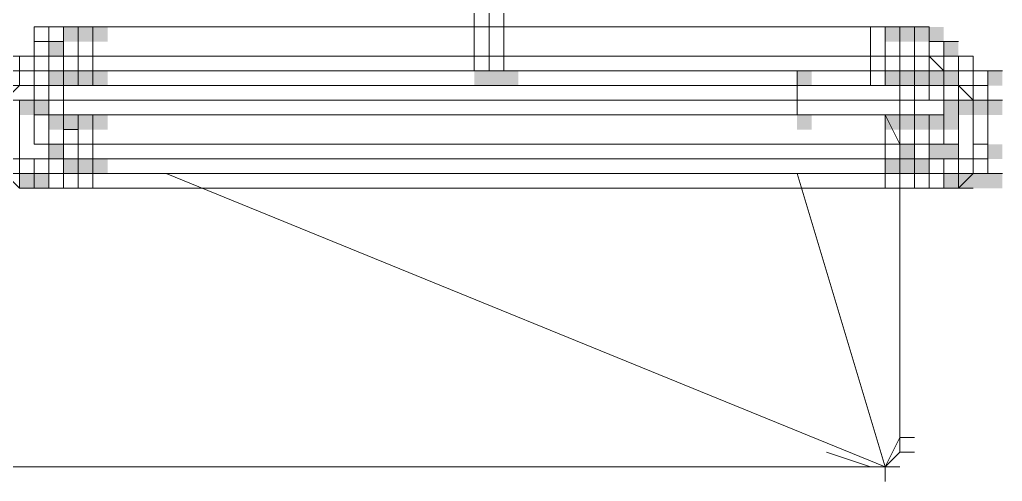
# Model space of a CAD drawing. Header units: millimetres. Extents: x 521 to 148073, y -17811 to 32040.
# Drawn here: x 143868 to 144433, y -14555 to -14289 of the extents above; entities that cross this region are included whole.
import ezdxf

# ---------------------------------------------------------------- set-up
doc = ezdxf.new("R2010")
doc.units = ezdxf.units.MM
doc.layers.add('PDF_Celobarevné výplně', color=7, linetype='Continuous')
doc.layers.add('PDF_Geometrie', color=7, linetype='Continuous', true_color=0xbdbdbd)

msp = doc.modelspace()

# ---------------------------------------------------------------- linework, layer by layer
at = {"layer": 'PDF_Celobarevné výplně', "lineweight": 18, "transparency": 33554559}
for points in [[(143893.09, -14293.13), (143893.09, -14301.56), (143901.52, -14293.13), (143901.52, -14301.56)], [(143893.09, -14293.13), (143893.09, -14301.56), (143901.52, -14293.13), (143901.52, -14301.56)], [(143901.52, -14293.13), (143901.52, -14301.56), (143909.96, -14293.13), (143909.96, -14301.56)], [(143909.96, -14293.13), (143909.96, -14301.56), (143918.39, -14293.13), (143918.39, -14301.56)], [(144365.36, -14293.13), (144365.36, -14301.56), (144373.79, -14293.13), (144373.79, -14301.56)], [(144373.79, -14293.13), (144373.79, -14301.56), (144382.22, -14293.13), (144382.22, -14301.56)], [(144382.22, -14293.13), (144382.22, -14301.56), (144390.66, -14293.13), (144390.66, -14301.56)], [(144390.66, -14293.13), (144390.66, -14301.56), (144399.09, -14293.13), (144399.09, -14301.56)], [(143884.66, -14301.56), (143884.66, -14309.99), (143893.09, -14301.56), (143893.09, -14309.99)], [(144399.09, -14301.56), (144399.09, -14309.99), (144407.52, -14301.56), (144407.52, -14309.99)], [(144399.09, -14301.56), (144399.09, -14309.99), (144407.52, -14301.56), (144407.52, -14309.99)], [(143884.66, -14318.43), (143884.66, -14326.86), (143893.09, -14318.43), (143893.09, -14326.86)], [(143884.66, -14318.43), (143884.66, -14326.86), (143893.09, -14318.43), (143893.09, -14326.86)], [(143884.66, -14318.43), (143884.66, -14326.86), (143893.09, -14318.43), (143893.09, -14326.86)], [(143893.09, -14318.43), (143893.09, -14326.86), (143901.52, -14318.43), (143901.52, -14326.86)], [(143893.09, -14318.43), (143893.09, -14326.86), (143901.52, -14318.43), (143901.52, -14326.86)], [(143901.52, -14318.43), (143901.52, -14326.86), (143909.96, -14318.43), (143909.96, -14326.86)], [(143909.96, -14318.43), (143909.96, -14326.86), (143918.39, -14318.43), (143918.39, -14326.86)], [(144129.22, -14318.43), (144129.22, -14326.86), (144137.66, -14318.43), (144137.66, -14326.86)], [(144129.22, -14318.43), (144129.22, -14326.86), (144137.66, -14318.43), (144137.66, -14326.86)], [(144129.22, -14318.43), (144129.22, -14326.86), (144137.66, -14318.43), (144137.66, -14326.86)], [(144129.22, -14318.43), (144129.22, -14326.86), (144137.66, -14318.43), (144137.66, -14326.86)], [(144129.22, -14318.43), (144129.22, -14326.86), (144137.66, -14318.43), (144137.66, -14326.86)], [(144129.22, -14318.43), (144129.22, -14326.86), (144137.66, -14318.43), (144137.66, -14326.86)], [(144129.22, -14318.43), (144129.22, -14326.86), (144137.66, -14318.43), (144137.66, -14326.86)], [(144129.22, -14318.43), (144129.22, -14326.86), (144137.66, -14318.43), (144137.66, -14326.86)], [(144137.66, -14318.43), (144137.66, -14326.86), (144146.09, -14318.43), (144146.09, -14326.86)], [(144137.66, -14318.43), (144137.66, -14326.86), (144146.09, -14318.43), (144146.09, -14326.86)], [(144137.66, -14318.43), (144137.66, -14326.86), (144146.09, -14318.43), (144146.09, -14326.86)], [(144137.66, -14318.43), (144137.66, -14326.86), (144146.09, -14318.43), (144146.09, -14326.86)], [(144137.66, -14318.43), (144137.66, -14326.86), (144146.09, -14318.43), (144146.09, -14326.86)], [(144137.66, -14318.43), (144137.66, -14326.86), (144146.09, -14318.43), (144146.09, -14326.86)], [(144137.66, -14318.43), (144137.66, -14326.86), (144146.09, -14318.43), (144146.09, -14326.86)], [(144146.09, -14318.43), (144146.09, -14326.86), (144154.52, -14318.43), (144154.52, -14326.86)], [(144146.09, -14318.43), (144146.09, -14326.86), (144154.52, -14318.43), (144154.52, -14326.86)], [(144146.09, -14318.43), (144146.09, -14326.86), (144154.52, -14318.43), (144154.52, -14326.86)], [(144146.09, -14318.43), (144146.09, -14326.86), (144154.52, -14318.43), (144154.52, -14326.86)], [(144146.09, -14318.43), (144146.09, -14326.86), (144154.52, -14318.43), (144154.52, -14326.86)], [(144146.09, -14318.43), (144146.09, -14326.86), (144154.52, -14318.43), (144154.52, -14326.86)], [(144314.76, -14318.43), (144314.76, -14326.86), (144323.19, -14318.43), (144323.19, -14326.86)], [(144365.36, -14318.43), (144365.36, -14326.86), (144373.79, -14318.43), (144373.79, -14326.86)], [(144373.79, -14318.43), (144373.79, -14326.86), (144382.22, -14318.43), (144382.22, -14326.86)], [(144382.22, -14318.43), (144382.22, -14326.86), (144390.66, -14318.43), (144390.66, -14326.86)], [(144390.66, -14318.43), (144390.66, -14326.86), (144399.09, -14318.43), (144399.09, -14326.86)], [(144390.66, -14318.43), (144390.66, -14326.86), (144399.09, -14318.43), (144399.09, -14326.86)], [(144390.66, -14318.43), (144390.66, -14326.86), (144399.09, -14318.43), (144399.09, -14326.86)], [(144399.09, -14318.43), (144399.09, -14326.86), (144407.52, -14318.43), (144407.52, -14326.86)], [(144399.09, -14318.43), (144399.09, -14326.86), (144407.52, -14318.43), (144407.52, -14326.86)], [(144424.39, -14318.43), (144424.39, -14326.86), (144432.82, -14318.43), (144432.82, -14326.86)], [(144424.39, -14318.43), (144424.39, -14326.86), (144432.82, -14318.43), (144432.82, -14326.86)], [(144424.39, -14318.43), (144424.39, -14326.86), (144432.82, -14318.43), (144432.82, -14326.86)], [(143867.79, -14335.29), (143867.79, -14343.73), (143876.22, -14335.29), (143876.22, -14343.73)], [(143867.79, -14335.29), (143867.79, -14343.73), (143876.22, -14335.29), (143876.22, -14343.73)], [(143867.79, -14335.29), (143867.79, -14343.73), (143876.22, -14335.29), (143876.22, -14343.73)], [(143867.79, -14335.29), (143867.79, -14343.73), (143876.22, -14335.29), (143876.22, -14343.73)], [(143876.22, -14335.29), (143876.22, -14343.73), (143884.66, -14335.29), (143884.66, -14343.73)], [(144399.09, -14335.29), (144399.09, -14343.73), (144407.52, -14335.29), (144407.52, -14343.73)], [(144407.52, -14335.29), (144407.52, -14343.73), (144415.96, -14335.29), (144415.96, -14343.73)], [(144407.52, -14335.29), (144407.52, -14343.73), (144415.96, -14335.29), (144415.96, -14343.73)], [(144415.96, -14335.29), (144415.96, -14343.73), (144424.39, -14335.29), (144424.39, -14343.73)], [(144424.39, -14335.29), (144424.39, -14343.73), (144432.82, -14335.29), (144432.82, -14343.73)], [(144424.39, -14335.29), (144424.39, -14343.73), (144432.82, -14335.29), (144432.82, -14343.73)], [(144424.39, -14335.29), (144424.39, -14343.73), (144432.82, -14335.29), (144432.82, -14343.73)], [(143884.66, -14343.73), (143884.66, -14352.16), (143893.09, -14343.73), (143893.09, -14352.16)], [(143884.66, -14343.73), (143884.66, -14352.16), (143893.09, -14343.73), (143893.09, -14352.16)], [(143884.66, -14343.73), (143884.66, -14352.16), (143893.09, -14343.73), (143893.09, -14352.16)], [(143893.09, -14343.73), (143893.09, -14352.16), (143901.52, -14343.73), (143901.52, -14352.16)], [(143893.09, -14343.73), (143893.09, -14352.16), (143901.52, -14343.73), (143901.52, -14352.16)], [(143901.52, -14343.73), (143901.52, -14352.16), (143909.96, -14343.73), (143909.96, -14352.16)], [(143909.96, -14343.73), (143909.96, -14352.16), (143918.39, -14343.73), (143918.39, -14352.16)], [(144314.76, -14343.73), (144314.76, -14352.16), (144323.19, -14343.73), (144323.19, -14352.16)], [(144365.36, -14343.73), (144365.36, -14352.16), (144373.79, -14343.73), (144373.79, -14352.16)], [(144373.79, -14343.73), (144373.79, -14352.16), (144382.22, -14343.73), (144382.22, -14352.16)], [(144382.22, -14343.73), (144382.22, -14352.16), (144390.66, -14343.73), (144390.66, -14352.16)], [(144390.66, -14343.73), (144390.66, -14352.16), (144399.09, -14343.73), (144399.09, -14352.16)], [(144390.66, -14343.73), (144390.66, -14352.16), (144399.09, -14343.73), (144399.09, -14352.16)], [(144390.66, -14343.73), (144390.66, -14352.16), (144399.09, -14343.73), (144399.09, -14352.16)], [(144399.09, -14343.73), (144399.09, -14352.16), (144407.52, -14343.73), (144407.52, -14352.16)], [(143884.66, -14360.59), (143884.66, -14369.03), (143893.09, -14360.59), (143893.09, -14369.03)], [(143884.66, -14360.59), (143884.66, -14369.03), (143893.09, -14360.59), (143893.09, -14369.03)], [(143884.66, -14360.59), (143884.66, -14369.03), (143893.09, -14360.59), (143893.09, -14369.03)], [(144373.79, -14360.59), (144373.79, -14369.03), (144382.22, -14360.59), (144382.22, -14369.03)], [(144390.66, -14360.59), (144390.66, -14369.03), (144399.09, -14360.59), (144399.09, -14369.03)], [(144390.66, -14360.59), (144390.66, -14369.03), (144399.09, -14360.59), (144399.09, -14369.03)], [(144399.09, -14360.59), (144399.09, -14369.03), (144407.52, -14360.59), (144407.52, -14369.03)], [(144399.09, -14360.59), (144399.09, -14369.03), (144407.52, -14360.59), (144407.52, -14369.03)], [(144424.39, -14360.59), (144424.39, -14369.03), (144432.82, -14360.59), (144432.82, -14369.03)], [(144424.39, -14360.59), (144424.39, -14369.03), (144432.82, -14360.59), (144432.82, -14369.03)], [(143893.09, -14369.03), (143893.09, -14377.46), (143901.52, -14369.03), (143901.52, -14377.46)], [(143901.52, -14369.03), (143901.52, -14377.46), (143909.96, -14369.03), (143909.96, -14377.46)], [(143909.96, -14369.03), (143909.96, -14377.46), (143918.39, -14369.03), (143918.39, -14377.46)], [(144365.36, -14369.03), (144365.36, -14377.46), (144373.79, -14369.03), (144373.79, -14377.46)], [(144373.79, -14369.03), (144373.79, -14377.46), (144382.22, -14369.03), (144382.22, -14377.46)], [(144382.22, -14369.03), (144382.22, -14377.46), (144390.66, -14369.03), (144390.66, -14377.46)], [(143867.79, -14377.46), (143867.79, -14385.89), (143876.22, -14377.46), (143876.22, -14385.89)], [(143867.79, -14377.46), (143867.79, -14385.89), (143876.22, -14377.46), (143876.22, -14385.89)], [(143867.79, -14377.46), (143867.79, -14385.89), (143876.22, -14377.46), (143876.22, -14385.89)], [(143867.79, -14377.46), (143867.79, -14385.89), (143876.22, -14377.46), (143876.22, -14385.89)], [(143876.22, -14377.46), (143876.22, -14385.89), (143884.66, -14377.46), (143884.66, -14385.89)], [(144399.09, -14377.46), (144399.09, -14385.89), (144407.52, -14377.46), (144407.52, -14385.89)], [(144407.52, -14377.46), (144407.52, -14385.89), (144415.96, -14377.46), (144415.96, -14385.89)], [(144407.52, -14377.46), (144407.52, -14385.89), (144415.96, -14377.46), (144415.96, -14385.89)], [(144415.96, -14377.46), (144415.96, -14385.89), (144424.39, -14377.46), (144424.39, -14385.89)], [(144424.39, -14377.46), (144424.39, -14385.89), (144432.82, -14377.46), (144432.82, -14385.89)], [(144424.39, -14377.46), (144424.39, -14385.89), (144432.82, -14377.46), (144432.82, -14385.89)], [(144424.39, -14377.46), (144424.39, -14385.89), (144432.82, -14377.46), (144432.82, -14385.89)]]:
    msp.add_solid(points, dxfattribs=at)
at = {"layer": 'PDF_Geometrie', "lineweight": 18}
for points in [[(144129.22, -14259.39), (144129.22, -14293.13), (144129.22, -14259.39), (144129.22, -14293.13), (144129.22, -14259.39), (144129.22, -14293.13), (144129.22, -14259.39), (144129.22, -14293.13), (144129.22, -14259.39), (144129.22, -14293.13), (144129.22, -14259.39), (144129.22, -14293.13), (144129.22, -14259.39)], [(144137.66, -14259.39), (144137.66, -14318.43), (144129.22, -14318.43), (144137.66, -14318.43), (144129.22, -14318.43), (144137.66, -14318.43), (144146.09, -14318.43), (144137.66, -14318.43), (144146.09, -14318.43), (144137.66, -14318.43), (144137.66, -14259.39)], [(144129.22, -14259.39), (144129.22, -14318.43), (144129.22, -14259.39)], [(144129.22, -14259.39), (144129.22, -14318.43), (144129.22, -14259.39)], [(144129.22, -14259.39), (144129.22, -14318.43), (144129.22, -14259.39)], [(144129.22, -14259.39), (144129.22, -14318.43), (144129.22, -14259.39)], [(144137.66, -14293.13), (144137.66, -14259.39)], [(144137.66, -14293.13), (144137.66, -14259.39)], [(144137.66, -14293.13), (144137.66, -14259.39)], [(144137.66, -14293.13), (144137.66, -14259.39)], [(144137.66, -14293.13), (144137.66, -14259.39)], [(144137.66, -14293.13), (144137.66, -14259.39)], [(144137.66, -14293.13), (144137.66, -14259.39)], [(144137.66, -14293.13), (144137.66, -14259.39)], [(144137.66, -14293.13), (144137.66, -14259.39)], [(144137.66, -14293.13), (144137.66, -14259.39)], [(144137.66, -14293.13), (144137.66, -14259.39)], [(144137.66, -14293.13), (144137.66, -14259.39)], [(144137.66, -14293.13), (144137.66, -14259.39)], [(144137.66, -14293.13), (144137.66, -14259.39)], [(144146.09, -14318.43), (144137.66, -14318.43), (144146.09, -14318.43), (144146.09, -14259.39), (144154.52, -14259.39), (144146.09, -14259.39), (144146.09, -14318.43), (144146.09, -14259.39), (144154.52, -14259.39), (144146.09, -14259.39), (144146.09, -14318.43), (144146.09, -14259.39), (144154.52, -14259.39), (144162.96, -14259.39), (144162.96, -14267.83)], [(144137.66, -14259.39), (144137.66, -14318.43), (144137.66, -14259.39)], [(144137.66, -14259.39), (144137.66, -14318.43), (144137.66, -14259.39)], [(144137.66, -14259.39), (144137.66, -14318.43), (144137.66, -14259.39)], [(144137.66, -14259.39), (144137.66, -14318.43), (144137.66, -14259.39)], [(144154.52, -14318.43), (144146.09, -14318.43), (144146.09, -14259.39)], [(143859.36, -14309.99), (143867.79, -14309.99), (143876.22, -14309.99), (143884.66, -14309.99), (143893.09, -14309.99), (143901.52, -14309.99), (143909.96, -14309.99), (144356.92, -14309.99), (144365.36, -14309.99), (144365.36, -14326.86), (144373.79, -14326.86), (144365.36, -14326.86), (144365.36, -14309.99), (144365.36, -14326.86), (144373.79, -14326.86), (144373.79, -14309.99), (144382.22, -14309.99), (144382.22, -14293.13), (144382.22, -14309.99), (144382.22, -14293.13), (144382.22, -14309.99), (144382.22, -14293.13), (144382.22, -14309.99), (144382.22, -14326.86), (144390.66, -14326.86), (144382.22, -14326.86), (144382.22, -14369.03), (144373.79, -14369.03), (144382.22, -14369.03), (144382.22, -14360.59), (144390.66, -14360.59), (144390.66, -14369.03), (144382.22, -14369.03), (144382.22, -14385.89), (144390.66, -14385.89)], [(143876.22, -14301.56), (143876.22, -14318.43), (143884.66, -14318.43), (143876.22, -14318.43), (143884.66, -14318.43), (143893.09, -14318.43), (143884.66, -14318.43), (143884.66, -14309.99), (143893.09, -14309.99), (143893.09, -14293.13), (143893.09, -14309.99), (143893.09, -14293.13), (143893.09, -14309.99), (143909.96, -14309.99), (143909.96, -14326.86), (143918.39, -14326.86), (143901.52, -14326.86), (143884.66, -14326.86), (143867.79, -14326.86), (143859.36, -14326.86)], [(143859.36, -14326.86), (143867.79, -14326.86), (143876.22, -14326.86), (143884.66, -14326.86), (143893.09, -14326.86), (143901.52, -14326.86), (143909.96, -14326.86), (144356.92, -14326.86), (144365.36, -14326.86), (144373.79, -14326.86), (143893.09, -14326.86), (143909.96, -14326.86), (143918.39, -14326.86), (143901.52, -14326.86), (143893.09, -14326.86), (144382.22, -14326.86), (144373.79, -14326.86), (144373.79, -14309.99), (144373.79, -14293.13), (144382.22, -14293.13), (144390.66, -14293.13), (144382.22, -14293.13), (144390.66, -14293.13), (144390.66, -14309.99), (144390.66, -14293.13), (144390.66, -14309.99), (144390.66, -14293.13), (144390.66, -14309.99), (144390.66, -14293.13), (144390.66, -14309.99), (144390.66, -14293.13), (144390.66, -14309.99), (144390.66, -14293.13), (144390.66, -14301.56), (144390.66, -14293.13), (144390.66, -14301.56), (144390.66, -14293.13), (144390.66, -14318.43), (144399.09, -14318.43), (144390.66, -14318.43), (144390.66, -14293.13), (144390.66, -14318.43), (144399.09, -14318.43), (144399.09, -14326.86), (144407.52, -14326.86), (144399.09, -14326.86), (144399.09, -14318.43), (144390.66, -14318.43), (144399.09, -14318.43), (144399.09, -14360.59), (144407.52, -14360.59), (144399.09, -14360.59), (144399.09, -14343.73), (144399.09, -14360.59), (144407.52, -14360.59), (144399.09, -14360.59), (144399.09, -14343.73), (144390.66, -14343.73), (144399.09, -14343.73), (144399.09, -14335.29), (144407.52, -14335.29), (144399.09, -14335.29), (144399.09, -14343.73), (144399.09, -14301.56), (144407.52, -14301.56)], [(143876.22, -14293.13), (143876.22, -14293.13)], [(143876.22, -14293.13), (143876.22, -14293.13)], [(143876.22, -14293.13), (143876.22, -14293.13)], [(143876.22, -14293.13), (143876.22, -14293.13)], [(143876.22, -14293.13), (143876.22, -14293.13)], [(143876.22, -14293.13), (143876.22, -14293.13)], [(143876.22, -14293.13), (143876.22, -14293.13)], [(143876.22, -14309.99), (143876.22, -14293.13)], [(143876.22, -14293.13), (143876.22, -14293.13)], [(143876.22, -14309.99), (143876.22, -14293.13)], [(143884.66, -14301.56), (143876.22, -14301.56), (143884.66, -14301.56), (143876.22, -14301.56), (143884.66, -14301.56), (143876.22, -14301.56), (143876.22, -14343.73), (143876.22, -14335.29), (143884.66, -14335.29), (143884.66, -14326.86), (143893.09, -14326.86), (143876.22, -14326.86), (143884.66, -14326.86), (143884.66, -14309.99), (143884.66, -14326.86), (143893.09, -14326.86), (143884.66, -14326.86), (143876.22, -14326.86), (143876.22, -14318.43), (143893.09, -14318.43), (143901.52, -14318.43), (143893.09, -14318.43), (143884.66, -14318.43), (143884.66, -14301.56), (143884.66, -14318.43), (143893.09, -14318.43), (143884.66, -14318.43), (143884.66, -14293.13), (143884.66, -14318.43), (143893.09, -14318.43)], [(144314.76, -14377.46), (144365.36, -14546.13), (144373.79, -14529.26), (144373.79, -14377.46), (144382.22, -14377.46), (144390.66, -14377.46), (144399.09, -14377.46), (144407.52, -14377.46), (144407.52, -14369.03), (144407.52, -14335.29), (144407.52, -14326.86), (144399.09, -14326.86), (144390.66, -14326.86), (144382.22, -14326.86), (144373.79, -14326.86), (144365.36, -14326.86), (144356.92, -14326.86), (143909.96, -14326.86), (143901.52, -14326.86), (143909.96, -14326.86), (143909.96, -14309.99), (143909.96, -14293.13), (143901.52, -14293.13), (143909.96, -14293.13), (143909.96, -14318.43), (143918.39, -14318.43), (143909.96, -14318.43), (143909.96, -14293.13), (143901.52, -14293.13), (143901.52, -14318.43), (143893.09, -14318.43), (143893.09, -14293.13), (143893.09, -14318.43), (143901.52, -14318.43), (143893.09, -14318.43), (143893.09, -14293.13), (143884.66, -14293.13), (143893.09, -14293.13)], [(143884.66, -14293.13), (143884.66, -14293.13)], [(143884.66, -14293.13), (143884.66, -14293.13)], [(143884.66, -14293.13), (143884.66, -14293.13)], [(143884.66, -14293.13), (143884.66, -14293.13)], [(143884.66, -14293.13), (143884.66, -14293.13)], [(143884.66, -14293.13), (143884.66, -14293.13)], [(143884.66, -14293.13), (143884.66, -14293.13)], [(143893.09, -14293.13), (143893.09, -14293.13)], [(144382.22, -14293.13), (144382.22, -14318.43), (144390.66, -14318.43), (144382.22, -14318.43), (144382.22, -14293.13), (144373.79, -14293.13), (144373.79, -14318.43), (144365.36, -14318.43), (144373.79, -14318.43), (144382.22, -14318.43), (144390.66, -14318.43), (144382.22, -14318.43), (144373.79, -14318.43), (143909.96, -14318.43), (143901.52, -14318.43), (143901.52, -14293.13), (143893.09, -14293.13), (143901.52, -14293.13), (143901.52, -14309.99), (143901.52, -14293.13), (143901.52, -14309.99), (143901.52, -14293.13), (143909.96, -14293.13), (144356.92, -14293.13), (144365.36, -14293.13), (144373.79, -14293.13), (144373.79, -14309.99)], [(143893.09, -14293.13), (143893.09, -14293.13)], [(143893.09, -14293.13), (143893.09, -14293.13)], [(143893.09, -14293.13), (143893.09, -14293.13)], [(143901.52, -14293.13), (143901.52, -14293.13)], [(143901.52, -14293.13), (143909.96, -14293.13), (144356.92, -14293.13), (144356.92, -14309.99), (144356.92, -14293.13), (144365.36, -14293.13), (144365.36, -14309.99), (144365.36, -14293.13), (144365.36, -14309.99), (144365.36, -14293.13), (144373.79, -14293.13), (144373.79, -14318.43), (144382.22, -14318.43)], [(143901.52, -14293.13), (143901.52, -14293.13)], [(143901.52, -14293.13), (143901.52, -14293.13)], [(143901.52, -14293.13), (143901.52, -14293.13)], [(143909.96, -14293.13), (143909.96, -14309.99), (144356.92, -14309.99), (144356.92, -14326.86), (144365.36, -14326.86), (143909.96, -14326.86), (143918.39, -14326.86), (143909.96, -14326.86), (144365.36, -14326.86)], [(144365.36, -14293.13), (144365.36, -14318.43), (144373.79, -14318.43), (144365.36, -14318.43), (144365.36, -14293.13), (144373.79, -14293.13), (144365.36, -14293.13), (143909.96, -14293.13), (143918.39, -14293.13)], [(143909.96, -14293.13), (143909.96, -14293.13)], [(144365.36, -14293.13), (144365.36, -14293.13)], [(144365.36, -14293.13), (144365.36, -14293.13)], [(144365.36, -14293.13), (144365.36, -14293.13)], [(144373.79, -14293.13), (144373.79, -14293.13)], [(144373.79, -14293.13), (144373.79, -14293.13)], [(144373.79, -14293.13), (144382.22, -14293.13), (144390.66, -14293.13)], [(144373.79, -14293.13), (144373.79, -14293.13)], [(144373.79, -14293.13), (144373.79, -14293.13)], [(144382.22, -14293.13), (144382.22, -14293.13)], [(144382.22, -14293.13), (144382.22, -14293.13)], [(144382.22, -14293.13), (144382.22, -14293.13)], [(144382.22, -14293.13), (144382.22, -14293.13)], [(144382.22, -14293.13), (144382.22, -14293.13)], [(144382.22, -14293.13), (144382.22, -14293.13)], [(144390.66, -14293.13), (144390.66, -14293.13)], [(144390.66, -14293.13), (144390.66, -14293.13)], [(144390.66, -14293.13), (144390.66, -14293.13)], [(144390.66, -14293.13), (144390.66, -14293.13)], [(144390.66, -14293.13), (144390.66, -14293.13)], [(144390.66, -14293.13), (144390.66, -14293.13)], [(144390.66, -14293.13), (144390.66, -14293.13)], [(144390.66, -14293.13), (144390.66, -14293.13)], [(144390.66, -14293.13), (144390.66, -14293.13)], [(144390.66, -14293.13), (144390.66, -14293.13)], [(144390.66, -14293.13), (144390.66, -14293.13)], [(143876.22, -14301.56), (143876.22, -14301.56)], [(143876.22, -14301.56), (143876.22, -14301.56)], [(143884.66, -14301.56), (143884.66, -14301.56)], [(143884.66, -14301.56), (143884.66, -14301.56)], [(143884.66, -14301.56), (143884.66, -14301.56)], [(143884.66, -14301.56), (143884.66, -14301.56)], [(144390.66, -14377.46), (144390.66, -14385.89), (144399.09, -14385.89), (144407.52, -14385.89), (144399.09, -14385.89), (144399.09, -14369.03), (144407.52, -14369.03), (144407.52, -14385.89), (144415.96, -14385.89), (144407.52, -14385.89), (144415.96, -14377.46), (144407.52, -14377.46), (144407.52, -14369.03), (144407.52, -14335.29), (144407.52, -14326.86), (144399.09, -14326.86), (144390.66, -14326.86), (144382.22, -14326.86), (144373.79, -14326.86), (143893.09, -14326.86), (143884.66, -14326.86), (143901.52, -14326.86), (143893.09, -14326.86), (143893.09, -14309.99), (143893.09, -14326.86), (143884.66, -14326.86), (143884.66, -14318.43), (143884.66, -14301.56), (143893.09, -14301.56)], [(144390.66, -14301.56), (144390.66, -14301.56)], [(144390.66, -14301.56), (144390.66, -14301.56)], [(144390.66, -14301.56), (144390.66, -14301.56)], [(144390.66, -14318.43), (144390.66, -14301.56), (144399.09, -14301.56), (144399.09, -14318.43), (144407.52, -14318.43), (144399.09, -14318.43), (144399.09, -14301.56), (144399.09, -14318.43), (144407.52, -14318.43)], [(144399.09, -14301.56), (144399.09, -14301.56)], [(143901.52, -14309.99), (143901.52, -14326.86), (143909.96, -14326.86), (143893.09, -14326.86), (143893.09, -14352.16), (143893.09, -14326.86), (143901.52, -14326.86), (143893.09, -14326.86), (143884.66, -14326.86), (143876.22, -14326.86), (143867.79, -14326.86), (143859.36, -14326.86), (143859.36, -14335.29), (143867.79, -14326.86), (143876.22, -14326.86)], [(143859.36, -14309.99), (143867.79, -14309.99), (143867.79, -14326.86)], [(143884.66, -14326.86), (143876.22, -14326.86), (143876.22, -14309.99), (143884.66, -14309.99), (143884.66, -14326.86), (143893.09, -14326.86)], [(144382.22, -14309.99), (144390.66, -14309.99), (144390.66, -14326.86), (144399.09, -14326.86), (144399.09, -14309.99), (144407.52, -14309.99), (144407.52, -14326.86), (144407.52, -14309.99), (144407.52, -14326.86), (144407.52, -14309.99), (144415.96, -14309.99), (144415.96, -14318.43), (144415.96, -14326.86), (144415.96, -14309.99), (144415.96, -14326.86), (144407.52, -14326.86), (144399.09, -14326.86), (144390.66, -14326.86), (144382.22, -14326.86), (144373.79, -14326.86), (144365.36, -14326.86), (144356.92, -14326.86), (143909.96, -14326.86), (143901.52, -14326.86), (143893.09, -14326.86), (143893.09, -14309.99)], [(144415.96, -14335.29), (144424.39, -14335.29), (144415.96, -14335.29), (144407.52, -14335.29), (144415.96, -14335.29), (144407.52, -14326.86), (144415.96, -14326.86), (144407.52, -14326.86), (144407.52, -14318.43), (144399.09, -14318.43), (144390.66, -14309.99), (144399.09, -14309.99), (144390.66, -14309.99), (144390.66, -14326.86), (144382.22, -14326.86), (144382.22, -14309.99), (144382.22, -14326.86), (144373.79, -14326.86), (144373.79, -14309.99), (144365.36, -14309.99), (144373.79, -14309.99), (144382.22, -14309.99), (144390.66, -14309.99), (144399.09, -14309.99), (144407.52, -14309.99), (144415.96, -14309.99), (144415.96, -14318.43), (144424.39, -14318.43), (144424.39, -14326.86), (144415.96, -14326.86), (144415.96, -14318.43), (144424.39, -14318.43), (144424.39, -14335.29), (144424.39, -14318.43), (144424.39, -14335.29), (144424.39, -14369.03), (144424.39, -14377.46), (144415.96, -14377.46), (144415.96, -14335.29), (144424.39, -14335.29), (144415.96, -14335.29), (144415.96, -14318.43), (144424.39, -14318.43), (144415.96, -14318.43)], [(144373.79, -14309.99), (144365.36, -14309.99), (144373.79, -14309.99)], [(144382.22, -14309.99), (144373.79, -14309.99), (144382.22, -14309.99)], [(144390.66, -14309.99), (144382.22, -14309.99), (144390.66, -14309.99)], [(144390.66, -14309.99), (144390.66, -14326.86), (144399.09, -14326.86), (144407.52, -14326.86)], [(144399.09, -14309.99), (144399.09, -14326.86), (144407.52, -14326.86), (144415.96, -14326.86), (144424.39, -14326.86), (144424.39, -14335.29), (144424.39, -14369.03), (144415.96, -14369.03), (144415.96, -14360.59), (144424.39, -14360.59), (144424.39, -14318.43), (144432.82, -14318.43)], [(144407.52, -14309.99), (144407.52, -14309.99)], [(144407.52, -14309.99), (144407.52, -14309.99)], [(144323.19, -14343.73), (144314.76, -14343.73), (144314.76, -14318.43), (143800.32, -14318.43), (143808.76, -14318.43)], [(143893.09, -14369.03), (143884.66, -14369.03), (143884.66, -14360.59), (143876.22, -14360.59), (143884.66, -14360.59), (143876.22, -14360.59), (143884.66, -14360.59), (143876.22, -14360.59), (143876.22, -14318.43), (143859.36, -14318.43), (143850.92, -14318.43), (143850.92, -14360.59), (143850.92, -14377.46), (143859.36, -14377.46), (143850.92, -14377.46)], [(143867.79, -14318.43), (143867.79, -14326.86), (143876.22, -14326.86), (143867.79, -14326.86), (143859.36, -14326.86)], [(143859.36, -14318.43), (143867.79, -14318.43), (143884.66, -14318.43), (143876.22, -14318.43), (143884.66, -14318.43)], [(143876.22, -14318.43), (143876.22, -14318.43)], [(143876.22, -14318.43), (143876.22, -14318.43)], [(143884.66, -14318.43), (143884.66, -14318.43)], [(143884.66, -14318.43), (143884.66, -14318.43)], [(143884.66, -14318.43), (143884.66, -14318.43)], [(143893.09, -14318.43), (143893.09, -14318.43)], [(143893.09, -14318.43), (143893.09, -14318.43)], [(143901.52, -14318.43), (143901.52, -14318.43)], [(143901.52, -14318.43), (143901.52, -14318.43)], [(143909.96, -14318.43), (143909.96, -14318.43)], [(144129.22, -14318.43), (144129.22, -14318.43)], [(144129.22, -14318.43), (144129.22, -14318.43)], [(144137.66, -14318.43), (144137.66, -14318.43)], [(144137.66, -14318.43), (144137.66, -14318.43)], [(144137.66, -14318.43), (144137.66, -14318.43)], [(144137.66, -14318.43), (144137.66, -14318.43)], [(144137.66, -14318.43), (144137.66, -14318.43)], [(144146.09, -14318.43), (144146.09, -14318.43)], [(144146.09, -14318.43), (144146.09, -14318.43)], [(144146.09, -14318.43), (144146.09, -14318.43)], [(144382.22, -14360.59), (144373.79, -14360.59), (144365.36, -14343.73), (144356.92, -14343.73), (144365.36, -14343.73), (144373.79, -14360.59), (144382.22, -14360.59), (144373.79, -14360.59), (144365.36, -14343.73), (144314.76, -14343.73), (144323.19, -14343.73), (144314.76, -14343.73), (144314.76, -14318.43)], [(144365.36, -14318.43), (144365.36, -14318.43)], [(144373.79, -14318.43), (144373.79, -14318.43)], [(144373.79, -14318.43), (144373.79, -14318.43)], [(144382.22, -14318.43), (144382.22, -14318.43)], [(144382.22, -14318.43), (144382.22, -14318.43)], [(144390.66, -14318.43), (144390.66, -14318.43)], [(144390.66, -14318.43), (144390.66, -14318.43)], [(144407.52, -14318.43), (144399.09, -14318.43), (144407.52, -14318.43)], [(144399.09, -14318.43), (144399.09, -14318.43)], [(144415.96, -14318.43), (144407.52, -14318.43), (144415.96, -14318.43)], [(144424.39, -14318.43), (144415.96, -14318.43), (144424.39, -14318.43)], [(144415.96, -14318.43), (144415.96, -14318.43)], [(144424.39, -14318.43), (144424.39, -14318.43)], [(144424.39, -14318.43), (144424.39, -14318.43)], [(144424.39, -14318.43), (144424.39, -14318.43)], [(144424.39, -14318.43), (144424.39, -14318.43)], [(144424.39, -14318.43), (144424.39, -14318.43)], [(144424.39, -14318.43), (144424.39, -14335.29), (144432.82, -14335.29)], [(144424.39, -14318.43), (144424.39, -14335.29), (144432.82, -14335.29)], [(144424.39, -14318.43), (144424.39, -14335.29), (144432.82, -14335.29)], [(143859.36, -14377.46), (143867.79, -14377.46), (143876.22, -14377.46), (143884.66, -14377.46), (143893.09, -14377.46), (143901.52, -14377.46), (143909.96, -14377.46), (144356.92, -14377.46), (144365.36, -14377.46), (144373.79, -14377.46), (144382.22, -14377.46), (144382.22, -14335.29), (144390.66, -14335.29), (144390.66, -14326.86), (144399.09, -14326.86)], [(143867.79, -14326.86), (143867.79, -14326.86)], [(143867.79, -14326.86), (143867.79, -14326.86)], [(143876.22, -14326.86), (143876.22, -14326.86)], [(143876.22, -14326.86), (143876.22, -14326.86)], [(143893.09, -14326.86), (143893.09, -14326.86)], [(143893.09, -14326.86), (143893.09, -14326.86)], [(144390.66, -14326.86), (144382.22, -14326.86), (144382.22, -14335.29), (143893.09, -14335.29), (143901.52, -14335.29), (143893.09, -14335.29), (143893.09, -14360.59), (143901.52, -14360.59), (143893.09, -14360.59), (143901.52, -14360.59), (143909.96, -14360.59), (144356.92, -14360.59), (144365.36, -14360.59), (144373.79, -14360.59), (144365.36, -14360.59), (144373.79, -14360.59), (144373.79, -14537.69), (144382.22, -14537.69)], [(144373.79, -14326.86), (144365.36, -14326.86), (144373.79, -14326.86)], [(144373.79, -14326.86), (144365.36, -14326.86), (144373.79, -14326.86)], [(144373.79, -14326.86), (144373.79, -14326.86)], [(144373.79, -14326.86), (144373.79, -14326.86)], [(144382.22, -14326.86), (144373.79, -14326.86), (144382.22, -14326.86)], [(144382.22, -14326.86), (144373.79, -14326.86), (144382.22, -14326.86)], [(144390.66, -14326.86), (144382.22, -14326.86), (144390.66, -14326.86)], [(144390.66, -14326.86), (144382.22, -14326.86), (144390.66, -14326.86)], [(144390.66, -14326.86), (144390.66, -14326.86)], [(144390.66, -14326.86), (144390.66, -14326.86)], [(144399.09, -14326.86), (144390.66, -14326.86), (144399.09, -14326.86)], [(144399.09, -14326.86), (144399.09, -14326.86)], [(144399.09, -14326.86), (144399.09, -14326.86)], [(144407.52, -14326.86), (144399.09, -14326.86), (144407.52, -14326.86)], [(144407.52, -14326.86), (144407.52, -14326.86)], [(144407.52, -14326.86), (144407.52, -14326.86)], [(144407.52, -14326.86), (144407.52, -14326.86)], [(144407.52, -14326.86), (144407.52, -14326.86)], [(144415.96, -14326.86), (144415.96, -14326.86)], [(144415.96, -14326.86), (144415.96, -14326.86)], [(143952.12, -14377.46), (144365.36, -14546.13), (143741.29, -14546.13), (143732.86, -14537.69), (143732.86, -14360.59), (143741.29, -14335.29), (143791.89, -14343.73)], [(143876.22, -14385.89), (143867.79, -14385.89), (143859.36, -14377.46), (143850.92, -14377.46), (143850.92, -14335.29), (143859.36, -14335.29)], [(143850.92, -14369.03), (143850.92, -14360.59), (143850.92, -14369.03), (143859.36, -14369.03), (143859.36, -14360.59), (143850.92, -14360.59), (143850.92, -14369.03), (143850.92, -14377.46), (143859.36, -14377.46), (143867.79, -14377.46), (143867.79, -14335.29), (143876.22, -14335.29), (143867.79, -14335.29)], [(143859.36, -14335.29), (143867.79, -14335.29), (143859.36, -14335.29)], [(143867.79, -14335.29), (143867.79, -14335.29)], [(143876.22, -14335.29), (143876.22, -14335.29)], [(143884.66, -14335.29), (143884.66, -14343.73)], [(144399.09, -14335.29), (144390.66, -14335.29), (144399.09, -14335.29)], [(144399.09, -14335.29), (144399.09, -14335.29)], [(144399.09, -14335.29), (144399.09, -14335.29)], [(144407.52, -14335.29), (144407.52, -14335.29)], [(144407.52, -14335.29), (144407.52, -14335.29)], [(144407.52, -14335.29), (144407.52, -14335.29)], [(144407.52, -14335.29), (144407.52, -14335.29)], [(144424.39, -14335.29), (144415.96, -14335.29), (144424.39, -14335.29)], [(144415.96, -14335.29), (144415.96, -14335.29)], [(144415.96, -14335.29), (144415.96, -14335.29)], [(144424.39, -14335.29), (144424.39, -14335.29)], [(144424.39, -14335.29), (144424.39, -14335.29)], [(144424.39, -14335.29), (144424.39, -14335.29)], [(144424.39, -14377.46), (144424.39, -14335.29), (144432.82, -14335.29)], [(143758.16, -14546.13), (143749.72, -14546.13), (144365.36, -14546.13), (143749.72, -14546.13), (143758.16, -14546.13), (143749.72, -14546.13), (143732.86, -14537.69), (143732.86, -14360.59), (143741.29, -14360.59), (143732.86, -14360.59), (143749.72, -14343.73)], [(143876.22, -14377.46), (143867.79, -14377.46), (143876.22, -14377.46), (143893.09, -14377.46), (143893.09, -14369.03), (143901.52, -14369.03), (143893.09, -14369.03), (143893.09, -14343.73), (143884.66, -14343.73), (143884.66, -14360.59), (143893.09, -14360.59), (143893.09, -14352.16), (143901.52, -14352.16)], [(143876.22, -14343.73), (143876.22, -14343.73)], [(143876.22, -14343.73), (143884.66, -14343.73)], [(143884.66, -14343.73), (143876.22, -14343.73)], [(143884.66, -14343.73), (143876.22, -14343.73)], [(143876.22, -14343.73), (143876.22, -14360.59), (143884.66, -14360.59)], [(143884.66, -14343.73), (143884.66, -14343.73)], [(143884.66, -14343.73), (143893.09, -14343.73)], [(143893.09, -14343.73), (143884.66, -14343.73)], [(143884.66, -14343.73), (143884.66, -14343.73)], [(143901.52, -14343.73), (143901.52, -14369.03), (143909.96, -14369.03), (143909.96, -14385.89), (143918.39, -14385.89), (143901.52, -14385.89), (143884.66, -14385.89), (143901.52, -14385.89)], [(143884.66, -14343.73), (143884.66, -14360.59), (143893.09, -14360.59)], [(143884.66, -14343.73), (143884.66, -14360.59), (143893.09, -14360.59)], [(144373.79, -14343.73), (144373.79, -14369.03), (144382.22, -14369.03), (143893.09, -14369.03), (143901.52, -14369.03), (143893.09, -14369.03), (143893.09, -14352.16), (143893.09, -14377.46), (143893.09, -14369.03), (143893.09, -14360.59), (143893.09, -14369.03), (143893.09, -14360.59), (143893.09, -14377.46), (143901.52, -14377.46), (143893.09, -14377.46), (144382.22, -14377.46), (144390.66, -14377.46), (144399.09, -14377.46), (144390.66, -14377.46), (144382.22, -14377.46), (144373.79, -14377.46), (144365.36, -14377.46), (144373.79, -14377.46), (144365.36, -14377.46), (144356.92, -14377.46), (143909.96, -14377.46), (143901.52, -14377.46), (143893.09, -14377.46), (144373.79, -14377.46), (144373.79, -14369.03), (144365.36, -14369.03), (144373.79, -14369.03), (144365.36, -14369.03), (143909.96, -14369.03), (143918.39, -14369.03), (143909.96, -14369.03), (143909.96, -14343.73), (143909.96, -14369.03), (143918.39, -14369.03), (143901.52, -14369.03), (143909.96, -14369.03), (143901.52, -14369.03), (143893.09, -14369.03), (143901.52, -14369.03), (143893.09, -14369.03), (143901.52, -14369.03), (143909.96, -14369.03), (144356.92, -14369.03), (144365.36, -14369.03), (144365.36, -14385.89), (144373.79, -14385.89), (144365.36, -14385.89), (143909.96, -14385.89), (143918.39, -14385.89), (143909.96, -14385.89), (144365.36, -14385.89)], [(143893.09, -14343.73), (143893.09, -14343.73)], [(143893.09, -14343.73), (143893.09, -14343.73)], [(143901.52, -14360.59), (143893.09, -14360.59), (143893.09, -14343.73), (143893.09, -14369.03), (143901.52, -14369.03), (143901.52, -14343.73), (143909.96, -14343.73)], [(143901.52, -14343.73), (143901.52, -14343.73)], [(143901.52, -14343.73), (143901.52, -14343.73)], [(144365.36, -14343.73), (143909.96, -14343.73), (143918.39, -14343.73)], [(143909.96, -14343.73), (143909.96, -14343.73)], [(144356.92, -14343.73), (144356.92, -14343.73)], [(144365.36, -14343.73), (144365.36, -14343.73)], [(144365.36, -14343.73), (144365.36, -14343.73)], [(144365.36, -14343.73), (144373.79, -14343.73)], [(144373.79, -14343.73), (144365.36, -14343.73)], [(144365.36, -14343.73), (144365.36, -14369.03), (144373.79, -14369.03), (144373.79, -14385.89), (144382.22, -14385.89)], [(144365.36, -14343.73), (144365.36, -14369.03), (144373.79, -14369.03), (144373.79, -14343.73), (144382.22, -14343.73)], [(144373.79, -14343.73), (144373.79, -14343.73)], [(144373.79, -14343.73), (144382.22, -14343.73)], [(144382.22, -14343.73), (144373.79, -14343.73)], [(144373.79, -14343.73), (144373.79, -14343.73)], [(144382.22, -14343.73), (144382.22, -14343.73)], [(144382.22, -14343.73), (144382.22, -14343.73)], [(144382.22, -14377.46), (144382.22, -14369.03), (144390.66, -14369.03), (144382.22, -14369.03), (144382.22, -14343.73), (144382.22, -14369.03), (144390.66, -14369.03), (144390.66, -14385.89), (144399.09, -14385.89)], [(144390.66, -14343.73), (144390.66, -14343.73)], [(144390.66, -14343.73), (144390.66, -14343.73)], [(144390.66, -14360.59), (144390.66, -14343.73), (144399.09, -14343.73)], [(144390.66, -14343.73), (144390.66, -14360.59), (144399.09, -14360.59)], [(144399.09, -14343.73), (144399.09, -14343.73)], [(144399.09, -14343.73), (144399.09, -14343.73)], [(143876.22, -14360.59), (143876.22, -14360.59)], [(143876.22, -14360.59), (143876.22, -14360.59)], [(143884.66, -14360.59), (143884.66, -14360.59)], [(143884.66, -14360.59), (143884.66, -14360.59)], [(143893.09, -14360.59), (143893.09, -14360.59)], [(144432.82, -14377.46), (144424.39, -14377.46), (144424.39, -14360.59), (144424.39, -14377.46), (144432.82, -14377.46), (144424.39, -14377.46), (144424.39, -14360.59), (144424.39, -14369.03), (144424.39, -14360.59), (144424.39, -14369.03), (144424.39, -14377.46), (144415.96, -14377.46), (144407.52, -14377.46), (144399.09, -14377.46), (144407.52, -14377.46), (144399.09, -14377.46), (144407.52, -14377.46), (144399.09, -14377.46), (144390.66, -14377.46), (144382.22, -14377.46), (144373.79, -14377.46), (143893.09, -14377.46), (143893.09, -14369.03), (144373.79, -14369.03), (144373.79, -14377.46)], [(143893.09, -14360.59), (143893.09, -14360.59)], [(143893.09, -14360.59), (143893.09, -14360.59)], [(143893.09, -14360.59), (143893.09, -14360.59)], [(143901.52, -14360.59), (143901.52, -14360.59)], [(143901.52, -14360.59), (143901.52, -14360.59)], [(143901.52, -14360.59), (143901.52, -14360.59)], [(144365.36, -14360.59), (144365.36, -14360.59)], [(144365.36, -14360.59), (144365.36, -14360.59)], [(144365.36, -14360.59), (144365.36, -14360.59)], [(144373.79, -14360.59), (144373.79, -14360.59)], [(144373.79, -14360.59), (144373.79, -14360.59)], [(144373.79, -14360.59), (144373.79, -14360.59)], [(144373.79, -14360.59), (144373.79, -14529.26), (144382.22, -14529.26)], [(144390.66, -14360.59), (144390.66, -14360.59)], [(144390.66, -14360.59), (144390.66, -14360.59)], [(144399.09, -14360.59), (144399.09, -14360.59)], [(144424.39, -14360.59), (144424.39, -14360.59)], [(143867.79, -14369.03), (143867.79, -14385.89), (143876.22, -14385.89), (143893.09, -14385.89), (143909.96, -14385.89), (143918.39, -14385.89), (143901.52, -14385.89), (143893.09, -14385.89), (143893.09, -14369.03), (143876.22, -14369.03), (143859.36, -14369.03), (143867.79, -14369.03), (143884.66, -14369.03), (143884.66, -14385.89), (143893.09, -14385.89), (143884.66, -14385.89), (143876.22, -14385.89), (143876.22, -14369.03)], [(143901.52, -14369.03), (143901.52, -14385.89), (143909.96, -14385.89), (143893.09, -14385.89), (143884.66, -14385.89), (143884.66, -14369.03)], [(143893.09, -14369.03), (143893.09, -14369.03)], [(143893.09, -14369.03), (143893.09, -14369.03)], [(143901.52, -14369.03), (143901.52, -14369.03)], [(143901.52, -14369.03), (143901.52, -14369.03)], [(143909.96, -14369.03), (143909.96, -14369.03)], [(144373.79, -14369.03), (144365.36, -14369.03), (144373.79, -14369.03)], [(144365.36, -14369.03), (144365.36, -14369.03)], [(144382.22, -14369.03), (144373.79, -14369.03), (144382.22, -14369.03)], [(144373.79, -14369.03), (144373.79, -14369.03)], [(144373.79, -14369.03), (144373.79, -14369.03)], [(144390.66, -14369.03), (144382.22, -14369.03), (144390.66, -14369.03)], [(144382.22, -14369.03), (144382.22, -14369.03)], [(144399.09, -14369.03), (144390.66, -14369.03), (144399.09, -14369.03)], [(144390.66, -14369.03), (144390.66, -14369.03)], [(144407.52, -14369.03), (144399.09, -14369.03), (144407.52, -14369.03)], [(144399.09, -14369.03), (144399.09, -14385.89), (144407.52, -14385.89)], [(144407.52, -14369.03), (144407.52, -14369.03)], [(144407.52, -14369.03), (144407.52, -14369.03)], [(144415.96, -14369.03), (144407.52, -14369.03), (144415.96, -14369.03)], [(144424.39, -14369.03), (144415.96, -14369.03), (144424.39, -14369.03)], [(144415.96, -14369.03), (144415.96, -14377.46), (144424.39, -14377.46)], [(144424.39, -14369.03), (144424.39, -14369.03)], [(143867.79, -14377.46), (143859.36, -14377.46)], [(143867.79, -14377.46), (143859.36, -14377.46)], [(143876.22, -14377.46), (143867.79, -14377.46)], [(143867.79, -14377.46), (143867.79, -14377.46)], [(143867.79, -14377.46), (143867.79, -14377.46)], [(143876.22, -14377.46), (143867.79, -14377.46)], [(143867.79, -14377.46), (143867.79, -14377.46)], [(143884.66, -14377.46), (143876.22, -14377.46)], [(143876.22, -14377.46), (143876.22, -14377.46)], [(143876.22, -14377.46), (143876.22, -14377.46)], [(143884.66, -14377.46), (143876.22, -14377.46)], [(143876.22, -14377.46), (143876.22, -14377.46)], [(143893.09, -14377.46), (143884.66, -14377.46)], [(143893.09, -14377.46), (143884.66, -14377.46)], [(143884.66, -14377.46), (143884.66, -14385.89), (143893.09, -14385.89)], [(143901.52, -14377.46), (143893.09, -14377.46)], [(143893.09, -14377.46), (143893.09, -14377.46)], [(143893.09, -14377.46), (143893.09, -14377.46)], [(143901.52, -14377.46), (143893.09, -14377.46)], [(143909.96, -14377.46), (143901.52, -14377.46)], [(143909.96, -14377.46), (143901.52, -14377.46)], [(144356.92, -14377.46), (143909.96, -14377.46)], [(144356.92, -14377.46), (143909.96, -14377.46)], [(144365.36, -14377.46), (144356.92, -14377.46)], [(144365.36, -14377.46), (144356.92, -14377.46)], [(144373.79, -14377.46), (144373.79, -14377.46)], [(144373.79, -14377.46), (144373.79, -14377.46)], [(144390.66, -14377.46), (144390.66, -14377.46)], [(144390.66, -14377.46), (144390.66, -14377.46)], [(144399.09, -14377.46), (144390.66, -14377.46), (144399.09, -14377.46)], [(144399.09, -14377.46), (144399.09, -14377.46)], [(144399.09, -14377.46), (144399.09, -14377.46)], [(144399.09, -14377.46), (144399.09, -14377.46)], [(144407.52, -14377.46), (144407.52, -14377.46)], [(144407.52, -14377.46), (144407.52, -14377.46)], [(144407.52, -14377.46), (144407.52, -14377.46)], [(144407.52, -14377.46), (144407.52, -14377.46)], [(144407.52, -14377.46), (144407.52, -14377.46)], [(144407.52, -14377.46), (144407.52, -14377.46)], [(144415.96, -14377.46), (144415.96, -14377.46)], [(144415.96, -14377.46), (144415.96, -14377.46)], [(144424.39, -14377.46), (144415.96, -14377.46), (144424.39, -14377.46)], [(144415.96, -14377.46), (144415.96, -14377.46)], [(144415.96, -14377.46), (144415.96, -14377.46)], [(144424.39, -14377.46), (144424.39, -14377.46)], [(144424.39, -14377.46), (144424.39, -14377.46)], [(144424.39, -14377.46), (144424.39, -14377.46)], [(143867.79, -14385.89), (143884.66, -14385.89)], [(144373.79, -14385.89), (144365.36, -14385.89), (144373.79, -14385.89)], [(144373.79, -14385.89), (144365.36, -14385.89), (144373.79, -14385.89)], [(144382.22, -14385.89), (144373.79, -14385.89), (144382.22, -14385.89)], [(144382.22, -14385.89), (144373.79, -14385.89), (144382.22, -14385.89)], [(144390.66, -14385.89), (144382.22, -14385.89), (144390.66, -14385.89)], [(144390.66, -14385.89), (144382.22, -14385.89), (144390.66, -14385.89)], [(144399.09, -14385.89), (144390.66, -14385.89), (144399.09, -14385.89)], [(144407.52, -14385.89), (144399.09, -14385.89), (144407.52, -14385.89)], [(144373.79, -14529.26), (144365.36, -14546.13), (144373.79, -14546.13), (143749.72, -14546.13)], [(144373.79, -14529.26), (144373.79, -14529.26)], [(144331.62, -14537.69), (144356.92, -14546.13)], [(144373.79, -14537.69), (144373.79, -14537.69)], [(144365.36, -14546.13), (144365.36, -14546.13)], [(144365.36, -14554.56), (144365.36, -14554.56)]]:
    msp.add_lwpolyline(points, dxfattribs=at)
for points in [[(143893.09, -14293.13), (143884.66, -14293.13), (143884.66, -14301.56), (143884.66, -14293.13), (143884.66, -14301.56), (143884.66, -14293.13), (143876.22, -14293.13), (143876.22, -14309.99), (143876.22, -14293.13), (143876.22, -14309.99), (143876.22, -14293.13), (143876.22, -14309.99), (143876.22, -14293.13), (143876.22, -14309.99), (143876.22, -14293.13), (143884.66, -14293.13), (143884.66, -14309.99), (143884.66, -14293.13), (143884.66, -14309.99), (143884.66, -14293.13), (143884.66, -14309.99), (143884.66, -14293.13), (143893.09, -14293.13), (143901.52, -14293.13)], [(144373.79, -14293.13), (144373.79, -14309.99)], [(144373.79, -14293.13), (144382.22, -14293.13)], [(144390.66, -14301.56), (144399.09, -14301.56)], [(143876.22, -14326.86), (143867.79, -14326.86), (143867.79, -14309.99), (143876.22, -14309.99)], [(143909.96, -14309.99), (143901.52, -14309.99), (143901.52, -14326.86), (143901.52, -14309.99), (143893.09, -14309.99), (143884.66, -14309.99), (143901.52, -14309.99), (143918.39, -14309.99), (143909.96, -14309.99), (144365.36, -14309.99), (144356.92, -14309.99), (144356.92, -14326.86), (143909.96, -14326.86)], [(144323.19, -14318.43), (143800.32, -14318.43)], [(143901.52, -14318.43), (143909.96, -14318.43)], [(144424.39, -14335.29), (144424.39, -14326.86), (144424.39, -14318.43)], [(144432.82, -14335.29), (144424.39, -14335.29), (144424.39, -14318.43), (144424.39, -14335.29)], [(143901.52, -14326.86), (143893.09, -14326.86), (143893.09, -14352.16), (143893.09, -14343.73), (143893.09, -14352.16), (143893.09, -14377.46), (143884.66, -14377.46), (143876.22, -14377.46), (143867.79, -14377.46), (143859.36, -14377.46), (143859.36, -14369.03), (143859.36, -14335.29), (143867.79, -14335.29), (143876.22, -14335.29), (143893.09, -14335.29), (143893.09, -14326.86)], [(144373.79, -14326.86), (144373.79, -14377.46)], [(143893.09, -14360.59), (143884.66, -14360.59), (143884.66, -14343.73), (143884.66, -14360.59)], [(143893.09, -14343.73), (143901.52, -14343.73)], [(143901.52, -14343.73), (143909.96, -14343.73)], [(144373.79, -14343.73), (144314.76, -14343.73)], [(144382.22, -14343.73), (144390.66, -14343.73)], [(144399.09, -14360.59), (144390.66, -14360.59), (144390.66, -14343.73), (144390.66, -14360.59)], [(144356.92, -14360.59), (144365.36, -14360.59), (144356.92, -14360.59), (143909.96, -14360.59), (143901.52, -14360.59), (143909.96, -14360.59)], [(144390.66, -14369.03), (144390.66, -14360.59)], [(144390.66, -14360.59), (144399.09, -14360.59)], [(143867.79, -14377.46), (143859.36, -14377.46), (143859.36, -14369.03), (143859.36, -14377.46)], [(143893.09, -14369.03), (143884.66, -14369.03), (143901.52, -14369.03), (143909.96, -14369.03), (144356.92, -14369.03), (144365.36, -14369.03), (144373.79, -14369.03), (143909.96, -14369.03)], [(144432.82, -14377.46), (144424.39, -14377.46), (144424.39, -14369.03), (144424.39, -14377.46)], [(144407.52, -14377.46), (144415.96, -14377.46)], [(144415.96, -14377.46), (144424.39, -14377.46)], [(144373.79, -14546.13), (144365.36, -14546.13), (144373.79, -14537.69), (144373.79, -14529.26), (144373.79, -14537.69), (144365.36, -14546.13)], [(144365.36, -14554.56), (144365.36, -14546.13)]]:
    msp.add_lwpolyline(points, close=True, dxfattribs=at)

doc.saveas('drawing.dxf')
